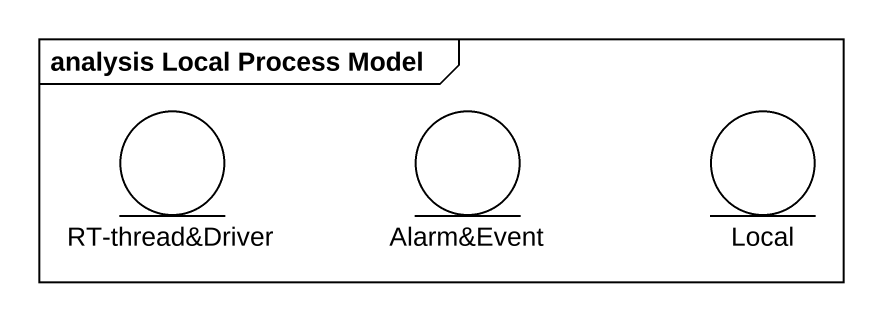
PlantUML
@startuml
mainframe analysis Local Process Model
entity "RT-thread&Driver" as RT_thread_Driver
entity "Alarm&Event" as Alarm_Event
entity Local
@enduml
